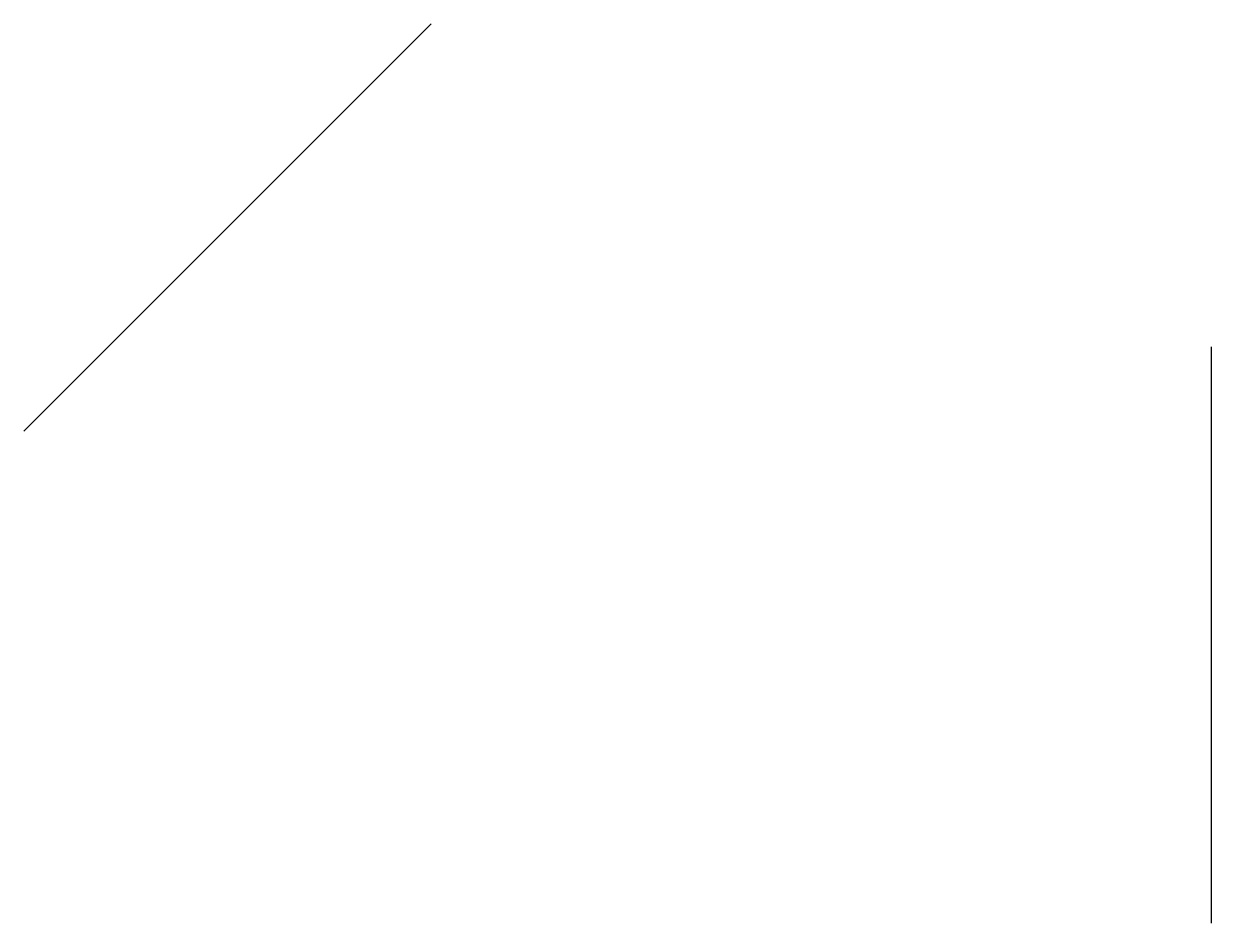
# Model space of a CAD drawing. Header units: millimetres. Extents: x -2886.17 to -2885.923, y 1182.282 to 1182.469.
import ezdxf

# ---------------------------------------------------------------- set-up
doc = ezdxf.new("R2010")
doc.units = ezdxf.units.MM
doc.header["$LTSCALE"] = 10
doc.layers.add('Hds_símbolos', color=2, linetype='Continuous')

msp = doc.modelspace()

# ---------------------------------------------------------------- linework, layer by layer
at = {"layer": 'Hds_símbolos'}
for p, q in [((-2886.17036, 1182.38462), (-2886.08551, 1182.46948)), ((-2885.92308, 1182.4022), (-2885.92308, 1182.2822))]:
    msp.add_line(p, q, dxfattribs=at)

doc.saveas('drawing.dxf')
